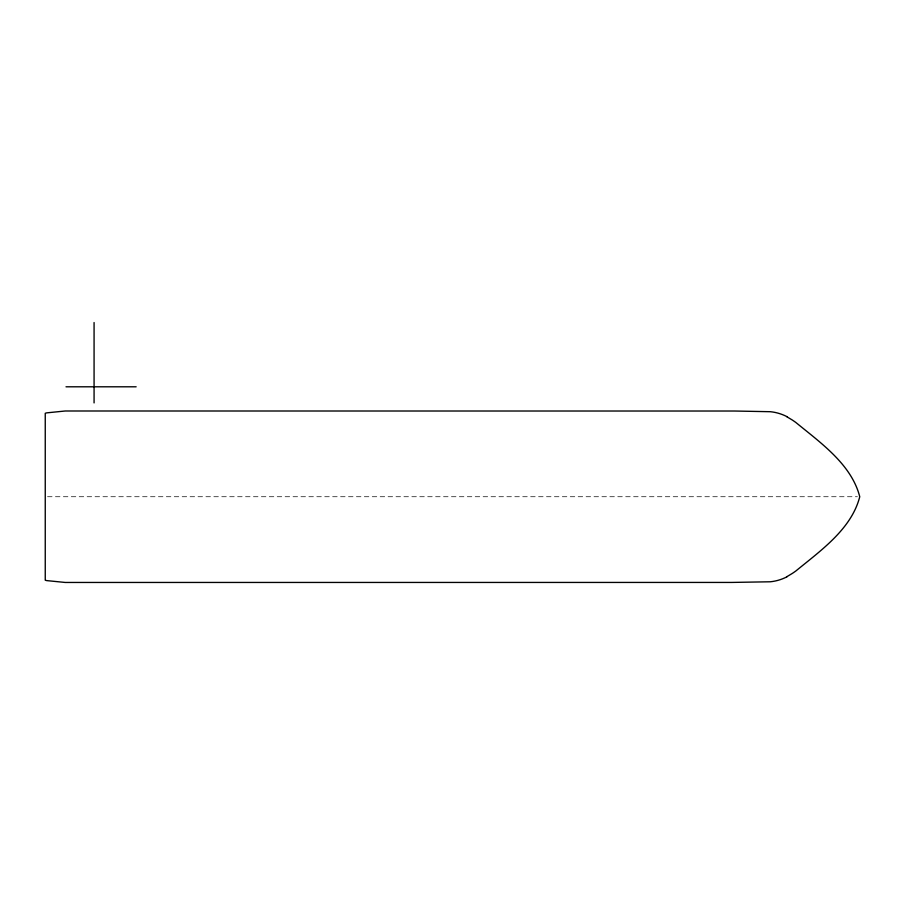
<?xml version="1.0" encoding="UTF-8"?>
<svg xmlns="http://www.w3.org/2000/svg" width="905" height="905" viewBox="0 0 905 905"><rect width="100%" height="100%" fill="white"/><g stroke="black" fill="none" stroke-linecap="round" stroke-linejoin="round"><path stroke-width="0.68" stroke-dasharray="4.53 3.39" d="M47.524 496.732L857.42 496.732"/><path stroke-width="1.36" d="M786.852 416.764L792.214 419.965A107.299 107.299 0 0 1 795.891 422.511C820.801 442.964 851.515 464.435 859.75 496.732C851.515 529.029 820.801 550.5 795.891 570.953A107.299 107.299 0 0 1 792.214 573.487L786.852 576.7M66.008 386.797L136.146 386.797M94.075 322.542L94.075 402.917M786.92 576.836A46.257 46.257 0 0 1 770.313 581.779L731.625 582.435L65.239 582.458L46.698 580.603A17.591 17.591 0 0 1 45.25 580.173L45.25 413.291A17.591 17.591 0 0 1 46.698 412.861L65.239 410.994L734.747 411.028L770.313 411.707A46.257 46.257 0 0 1 786.92 416.628"/></g></svg>
